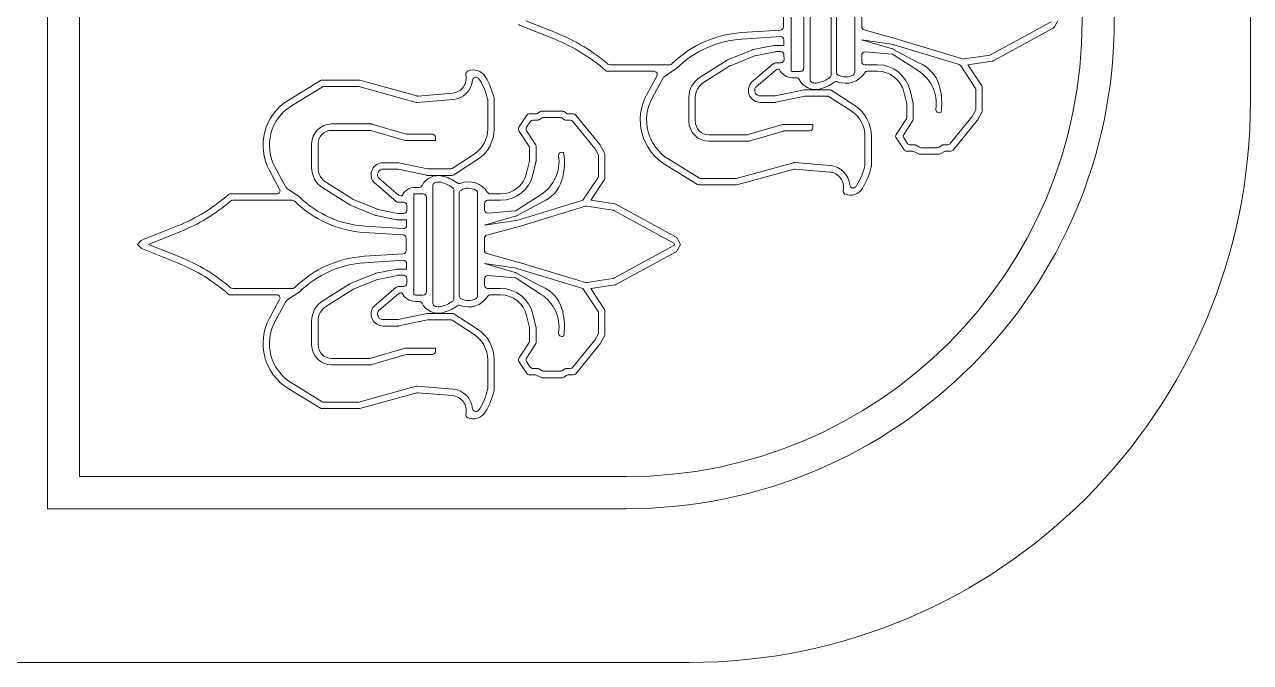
# Model space of a CAD drawing. Header units: millimetres. Extents: x -16 to 664, y 0 to 80.
# Drawn here: x 588 to 664.5, y 0 to 39.8 of the extents above; entities that cross this region are included whole.
import ezdxf

# ---------------------------------------------------------------- set-up
doc = ezdxf.new("R2010")
doc.units = ezdxf.units.MM

msp = doc.modelspace()

# ---------------------------------------------------------------- linework, layer by layer
at = {"color": 7, "linetype": 'Continuous', "lineweight": 15}
for p, q in [((589.464, 70.43), (589.464, 9.584)), ((591.464, 68.43), (591.464, 11.584)), ((664.464, 35), (664.464, 45)), ((637.012, 36.336), (637.012, 43.678)), ((635.83, 43.155), (635.83, 36.859)), ((636.612, 42.963), (636.612, 37.052)), ((638.324, 36.633), (638.324, 43.381)), ((638.654, 36.795), (638.654, 43.219)), ((639.794, 43.219), (639.794, 36.795)), ((619.278, 40.007), (621.24, 39.223)), ((635.346, 40.393), (635.346, 39.621)), ((640.225, 40.385), (640.225, 39.629)), ((648.293, 37.893), (652.028, 39.93)), ((652.247, 39.631), (652.454, 40.007)), ((618.896, 39.729), (621.091, 38.851)), ((635.159, 39.422), (632.732, 39.264)), ((635.159, 39.021), (632.758, 38.865)), ((642.315, 38.908), (640.372, 39.436)), ((648.422, 37.508), (652.168, 39.551)), ((633.468, 38.211), (634.756, 38.469)), ((634.795, 38.473), (635.372, 38.473)), ((635.372, 38.473), (635.372, 38.821)), ((642.138, 38.258), (640.22, 38.817)), ((640.22, 38.817), (642.22, 38.518)), ((643.777, 37.386), (642.176, 38.242)), ((642.248, 38.512), (646.299, 37.278)), ((646.515, 37.629), (642.321, 38.906)), ((630.155, 36.492), (631.829, 37.547)), ((631.86, 37.563), (633.433, 38.2)), ((632.044, 37.206), (633.548, 37.816)), ((633.584, 37.826), (634.834, 38.076)), ((634.873, 38.08), (635.178, 38.08)), ((635.378, 37.886), (635.386, 37.585)), ((640.225, 37.86), (640.225, 37.458)), ((640.441, 38.06), (642.118, 37.923)), ((642.211, 37.892), (643.758, 36.892)), ((646.604, 37.623), (648.227, 37.871)), ((646.848, 37.255), (648.357, 37.486)), ((624.379, 36.858), (627.28, 36.858)), ((624.529, 37.258), (628.237, 37.258)), ((628.668, 37.029), (627.914, 36.52)), ((628.383, 37.312), (628.341, 37.287)), ((630.368, 36.154), (632.012, 37.19)), ((633.34, 36.149), (634.719, 37.331)), ((633.644, 35.883), (634.867, 36.931)), ((634.849, 37.379), (635.186, 37.379)), ((634.997, 36.979), (635.083, 36.979)), ((635.92, 36.852), (636.412, 36.852)), ((640.425, 37.258), (641.221, 37.258)), ((640.587, 36.858), (641.221, 36.858)), ((647.306, 35.834), (646.408, 37.197)), ((647.706, 35.953), (646.848, 37.255)), ((604.467, 35.044), (606.475, 36.276)), ((606.58, 36.305), (608.875, 36.305)), ((608.928, 36.298), (612.486, 35.319)), ((627.456, 36.562), (626.823, 35.409)), ((627.85, 36.45), (627.174, 35.216)), ((635.92, 36.452), (636.155, 36.452)), ((604.676, 34.703), (606.588, 35.876)), ((606.693, 35.905), (608.821, 35.905)), ((608.874, 35.898), (612.449, 34.914)), ((612.556, 35.312), (614.718, 35.496)), ((629.451, 33.741), (629.451, 35.216)), ((629.851, 33.741), (629.851, 35.216)), ((634.798, 35.318), (633.908, 35.318)), ((636.633, 35.701), (634.84, 35.322)), ((636.675, 35.301), (634.881, 34.922)), ((638.217, 35.705), (636.674, 35.705)), ((638.098, 35.305), (636.716, 35.305)), ((639.576, 34.383), (638.207, 35.273)), ((639.794, 34.718), (638.326, 35.673)), ((642.854, 35.572), (643.036, 34.819)), ((643.243, 35.666), (643.436, 34.867)), ((647.339, 34.503), (647.339, 35.723)), ((647.739, 34.401), (647.739, 35.843)), ((612.519, 34.907), (614.752, 35.098)), ((616.909, 35.074), (616.909, 33.259)), ((617.309, 35.12), (617.309, 33.259)), ((634.84, 34.918), (633.908, 34.918)), ((643.041, 34.773), (643.041, 34.007)), ((643.441, 34.82), (643.441, 33.888)), ((645.182, 34.312), (645.202, 34.562)), ((647.114, 34.04), (647.315, 34.407)), ((618.856, 33.37), (619.345, 34.112)), ((619.334, 33.369), (619.56, 33.712)), ((619.512, 34.202), (619.893, 34.202)), ((619.727, 33.802), (620.003, 33.802)), ((619.995, 34.23), (620.196, 34.35)), ((620.106, 33.83), (620.306, 33.95)), ((620.299, 34.379), (621.541, 34.379)), ((620.409, 33.979), (621.421, 33.979)), ((621.531, 33.946), (621.699, 33.835)), ((621.651, 34.346), (621.819, 34.235)), ((621.809, 33.802), (622.058, 33.802)), ((621.929, 34.202), (622.248, 34.202)), ((622.213, 33.728), (623.574, 32.062)), ((622.403, 34.128), (623.907, 32.287)), ((643.009, 33.898), (642.374, 32.921)), ((643.409, 33.779), (642.852, 32.923)), ((645.137, 34.289), (645.182, 34.312)), ((645.732, 32.344), (647.093, 34.01)), ((645.922, 31.944), (647.426, 33.785)), ((647.447, 33.816), (647.715, 34.305)), ((609.622, 33.571), (607.172, 33.571)), ((609.565, 33.171), (607.172, 33.171)), ((611.769, 32.54), (609.621, 33.163)), ((611.826, 32.94), (609.678, 33.563)), ((613.458, 32.932), (611.882, 32.932)), ((619.49, 32.174), (618.855, 33.151)), ((619.89, 32.293), (619.333, 33.15)), ((633.084, 32.901), (630.69, 32.901)), ((635.288, 33.532), (633.14, 32.909)), ((635.345, 33.132), (633.197, 32.509)), ((637.176, 33.54), (635.344, 33.54)), ((636.976, 33.14), (635.401, 33.14)), ((637.176, 33.54), (637.176, 33.34)), ((605.932, 32.332), (605.932, 30.856)), ((606.332, 32.332), (606.332, 30.856)), ((613.658, 32.532), (611.825, 32.532)), ((613.658, 32.532), (613.658, 32.732)), ((619.922, 31.252), (619.922, 32.184)), ((623.928, 32.256), (624.196, 31.768)), ((633.141, 32.501), (630.69, 32.501)), ((640.428, 30.998), (640.428, 32.813)), ((640.828, 30.952), (640.828, 32.813)), ((642.375, 32.702), (642.863, 31.96)), ((642.853, 32.703), (643.079, 32.36)), ((643.246, 32.27), (643.522, 32.27)), ((643.625, 32.242), (643.825, 32.122)), ((645.049, 32.127), (645.217, 32.237)), ((645.327, 32.27), (645.577, 32.27)), ((616.057, 31.689), (614.688, 30.8)), ((616.275, 31.354), (614.807, 30.4)), ((619.522, 31.3), (619.522, 32.065)), ((621.618, 31.783), (621.663, 31.76)), ((621.663, 31.76), (621.683, 31.51)), ((623.595, 32.032), (623.796, 31.665)), ((623.82, 31.569), (623.82, 30.349)), ((624.22, 31.671), (624.22, 30.229)), ((628.195, 31.369), (630.107, 30.196)), ((643.03, 31.87), (643.412, 31.87)), ((643.514, 31.842), (643.715, 31.722)), ((643.817, 31.694), (645.059, 31.694)), ((643.928, 32.094), (644.939, 32.094)), ((645.169, 31.727), (645.337, 31.837)), ((645.447, 31.87), (645.767, 31.87)), ((603.937, 29.51), (603.304, 30.663)), ((604.331, 29.622), (603.655, 30.856)), ((611.321, 31.155), (610.389, 31.155)), ((611.28, 30.755), (610.389, 30.755)), ((613.114, 30.372), (611.321, 30.75)), ((613.156, 30.772), (611.363, 31.15)), ((614.579, 30.767), (613.197, 30.767)), ((619.335, 30.5), (619.517, 31.253)), ((619.724, 30.406), (619.917, 31.205)), ((627.986, 31.028), (629.994, 29.796)), ((632.393, 30.174), (635.967, 31.158)), ((632.447, 29.774), (636.005, 30.754)), ((636.037, 31.165), (638.27, 30.975)), ((636.075, 30.76), (638.236, 30.576)), ((606.849, 29.918), (608.493, 28.882)), ((609.821, 29.923), (611.2, 28.741)), ((610.125, 30.189), (611.348, 29.141)), ((614.698, 30.367), (613.156, 30.367)), ((623.787, 30.239), (622.889, 28.875)), ((624.187, 30.119), (623.33, 28.817)), ((630.211, 30.167), (632.339, 30.167)), ((600.86, 29.214), (603.761, 29.214)), ((605.149, 29.043), (604.395, 29.553)), ((606.636, 29.58), (608.31, 28.525)), ((611.478, 29.093), (611.564, 29.093)), ((612.312, 29.213), (612.312, 22.917)), ((612.401, 29.621), (612.636, 29.621)), ((612.401, 29.221), (612.894, 29.221)), ((613.493, 29.736), (613.493, 22.394)), ((614.806, 29.439), (614.806, 22.691)), ((615.135, 22.853), (615.135, 29.277)), ((616.275, 29.277), (616.275, 22.853)), ((617.068, 29.214), (617.703, 29.214)), ((618.692, 28.181), (620.239, 29.18)), ((630.098, 29.767), (632.393, 29.767)), ((601.01, 28.814), (604.719, 28.814)), ((604.864, 28.76), (604.822, 28.785)), ((608.342, 28.509), (609.914, 27.872)), ((608.525, 28.866), (610.029, 28.257)), ((611.33, 28.693), (611.667, 28.693)), ((611.859, 28.186), (611.867, 28.487)), ((613.094, 29.021), (613.094, 23.109)), ((616.706, 28.212), (616.706, 28.614)), ((616.906, 28.814), (617.703, 28.814)), ((620.258, 28.686), (618.657, 27.83)), ((618.73, 27.56), (622.78, 28.794)), ((622.997, 28.443), (618.802, 27.166)), ((623.085, 28.45), (624.708, 28.201)), ((623.33, 28.817), (624.838, 28.586)), ((624.904, 28.564), (628.649, 26.521)), ((609.95, 27.861), (611.237, 27.603)), ((610.065, 28.246), (611.315, 27.996)), ((611.853, 27.6), (611.276, 27.6)), ((611.355, 27.992), (611.659, 27.992)), ((611.853, 27.6), (611.853, 27.251)), ((618.619, 27.815), (616.701, 27.255)), ((616.701, 27.255), (618.701, 27.554)), ((616.922, 28.012), (618.6, 28.149)), ((624.774, 28.179), (628.509, 26.142)), ((595.377, 26.343), (597.572, 27.221)), ((595.76, 26.065), (597.721, 26.85)), ((611.64, 26.651), (609.214, 26.808)), ((611.64, 27.051), (609.239, 27.207)), ((618.797, 27.164), (616.853, 26.636)), ((595.312, 26.301), (595.068, 26.065)), ((595.312, 25.829), (595.068, 26.065)), ((595.76, 26.065), (597.721, 25.28)), ((611.827, 26.451), (611.827, 25.679)), ((616.706, 26.443), (616.706, 25.687)), ((624.774, 23.951), (628.509, 25.988)), ((628.509, 26.142), (628.553, 26.065)), ((628.553, 26.065), (628.509, 25.988)), ((628.729, 26.442), (628.935, 26.065)), ((628.729, 25.688), (628.935, 26.065)), ((595.377, 25.787), (597.572, 24.909)), ((611.64, 25.479), (609.214, 25.322)), ((618.797, 24.966), (616.853, 25.494)), ((624.904, 23.566), (628.649, 25.609)), ((611.64, 25.079), (609.239, 24.923)), ((609.95, 24.269), (611.237, 24.526)), ((611.276, 24.53), (611.853, 24.53)), ((611.853, 24.53), (611.853, 24.879)), ((618.619, 24.315), (616.701, 24.875)), ((616.701, 24.875), (618.701, 24.576)), ((618.73, 24.57), (622.78, 23.336)), ((622.997, 23.687), (618.802, 24.964)), ((608.342, 23.621), (609.914, 24.258)), ((608.525, 23.264), (610.029, 23.873)), ((610.065, 23.884), (611.315, 24.134)), ((611.355, 24.138), (611.659, 24.138)), ((611.859, 23.944), (611.867, 23.643)), ((616.706, 23.918), (616.706, 23.516)), ((616.922, 24.117), (618.6, 23.981)), ((620.258, 23.444), (618.657, 24.3)), ((618.692, 23.949), (620.239, 22.95)), ((623.085, 23.68), (624.708, 23.929)), ((601.01, 23.316), (604.719, 23.316)), ((605.149, 23.087), (604.395, 22.577)), ((604.864, 23.37), (604.822, 23.345)), ((606.636, 22.55), (608.31, 23.605)), ((606.849, 22.212), (608.493, 23.248)), ((609.821, 22.207), (611.2, 23.389)), ((610.125, 21.94), (611.348, 22.989)), ((611.33, 23.437), (611.667, 23.437)), ((611.478, 23.037), (611.564, 23.037)), ((616.906, 23.316), (617.703, 23.316)), ((623.787, 21.891), (622.889, 23.255)), ((623.33, 23.313), (624.838, 23.544)), ((624.187, 22.011), (623.33, 23.313)), ((600.86, 22.916), (603.761, 22.916)), ((603.937, 22.62), (603.304, 21.467)), ((604.331, 22.508), (603.655, 21.274)), ((612.401, 22.909), (612.894, 22.909)), ((612.401, 22.509), (612.636, 22.509)), ((617.068, 22.916), (617.703, 22.916)), ((613.114, 21.758), (611.321, 21.38)), ((614.698, 21.763), (613.156, 21.763)), ((616.275, 20.776), (614.807, 21.73)), ((619.335, 21.63), (619.517, 20.877)), ((619.724, 21.724), (619.917, 20.925)), ((623.82, 20.561), (623.82, 21.781)), ((624.22, 20.459), (624.22, 21.901)), ((605.932, 19.798), (605.932, 21.274)), ((606.332, 19.798), (606.332, 21.274)), ((611.28, 21.375), (610.389, 21.375)), ((611.321, 20.975), (610.389, 20.975)), ((613.156, 21.358), (611.363, 20.98)), ((614.579, 21.363), (613.197, 21.363)), ((616.057, 20.441), (614.688, 21.33)), ((619.522, 20.83), (619.522, 20.065)), ((619.922, 20.878), (619.922, 19.946)), ((619.49, 19.956), (618.855, 18.979)), ((621.618, 20.347), (621.663, 20.37)), ((621.663, 20.37), (621.683, 20.62)), ((622.213, 18.402), (623.574, 20.068)), ((623.595, 20.098), (623.796, 20.465)), ((623.928, 19.874), (624.196, 20.362)), ((611.769, 19.59), (609.621, 18.967)), ((611.826, 19.19), (609.678, 18.567)), ((613.658, 19.598), (611.825, 19.598)), ((613.458, 19.198), (611.882, 19.198)), ((613.658, 19.598), (613.658, 19.398)), ((619.89, 19.837), (619.333, 18.98)), ((622.403, 18.002), (623.907, 19.843)), ((609.565, 18.959), (607.172, 18.959)), ((609.622, 18.559), (607.172, 18.559)), ((616.909, 17.056), (616.909, 18.871)), ((617.309, 17.01), (617.309, 18.871)), ((618.856, 18.76), (619.345, 18.018)), ((619.334, 18.761), (619.56, 18.418)), ((619.512, 17.928), (619.893, 17.928)), ((619.727, 18.328), (620.003, 18.328)), ((619.995, 17.9), (620.196, 17.78)), ((620.106, 18.3), (620.306, 18.18)), ((620.299, 17.751), (621.541, 17.751)), ((620.409, 18.151), (621.421, 18.151)), ((621.531, 18.184), (621.699, 18.295)), ((621.651, 17.784), (621.819, 17.895)), ((621.809, 18.328), (622.058, 18.328)), ((621.929, 17.928), (622.248, 17.928)), ((604.467, 17.086), (606.475, 15.854)), ((604.676, 17.427), (606.588, 16.254)), ((608.874, 16.232), (612.449, 17.216)), ((612.519, 17.222), (614.752, 17.032)), ((612.556, 16.818), (614.718, 16.634)), ((606.693, 16.224), (608.821, 16.224)), ((608.928, 15.832), (612.486, 16.811)), ((606.58, 15.824), (608.875, 15.824)), ((591.464, 11.584), (625.55, 11.584)), ((589.464, 9.584), (625.55, 9.584)), ((147.711, 0), (629.464, 0))]:
    msp.add_line(p, q, dxfattribs=at)
for centre, radius, start, end in [((625.55, 40.007), 30.423, 270, 90), ((625.55, 40.007), 28.423, 270, 90), ((618.97, 39.915), 0.2, 225.96644, 248.19859), ((617.058, 28.767), 11.261, 49.31809, 68.19859), ((633.173, 32.476), 6.802, 93.71712, 134.34807), ((635.146, 39.621), 0.2, 273.71712, 0), ((635.172, 38.821), 0.2, 0, 93.71712), ((640.425, 39.629), 0.2, 180, 254.78904), ((652.072, 39.727), 0.2, 298.61002, 331.26691), ((617.058, 28.767), 10.861, 48.55584, 68.19859), ((633.173, 32.476), 6.402, 93.71712, 134.37915), ((634.795, 38.273), 0.2, 90, 101.31022), ((642.082, 38.066), 0.2, 61.88192, 73.73366), ((642.19, 38.32), 0.2, 73.06291, 81.49898), ((642.263, 38.715), 0.2, 73.06291, 74.78904), ((631.935, 37.378), 0.2, 112.05699, 122.21676), ((633.508, 38.015), 0.2, 101.31022, 112.05699), ((633.623, 37.63), 0.2, 101.31022, 112.05699), ((634.873, 37.88), 0.2, 90, 101.31022), ((635.178, 37.88), 0.2, 1.62594, 90), ((635.186, 37.579), 0.2, 270, 1.62594), ((640.425, 37.86), 0.2, 85.33688, 180), ((640.425, 37.458), 0.2, 180, 270), ((642.102, 37.724), 0.2, 57.15238, 85.33688), ((646.574, 37.82), 0.2, 253.06291, 278.69566), ((648.197, 38.069), 0.2, 278.69566, 298.61002), ((648.327, 37.684), 0.2, 278.69566, 298.61002), ((615.741, 36.686), 0.2, 113.18994, 193.27955), ((616.007, 36.065), 0.875, 31.41339, 113.18994), ((624.379, 37.058), 0.2, 228.55584, 270), ((624.529, 37.458), 0.2, 229.31809, 270), ((627.28, 36.658), 0.2, 331.26691, 90), ((628.237, 37.458), 0.2, 270, 301.27716), ((628.279, 37.483), 0.2, 301.27716, 314.34807), ((628.556, 37.195), 0.2, 304.05009, 314.37915), ((632.119, 37.021), 0.2, 112.05699, 122.21676), ((634.849, 37.179), 0.2, 90, 130.60129), ((634.997, 36.779), 0.2, 90, 130.60129), ((635.92, 37.379), 0.928, 205.53422, 270), ((635.92, 37.379), 0.528, 260.24613, 270), ((636.412, 37.052), 0.2, 270, 0), ((638.854, 36.795), 0.2, 180, 242.86314), ((639.224, 37.517), 1.411, 248.59243, 327.80618), ((639.594, 36.795), 0.2, 297.14995, 0), ((640.587, 36.658), 0.2, 90, 147.80618), ((641.221, 35.179), 2.079, 13.55192, 90), ((641.221, 35.179), 1.679, 13.55192, 90), ((642.435, 34.843), 2.439, 351.82868, 57.15238), ((643.871, 37.563), 0.2, 241.88192, 248.22489), ((643.004, 35.391), 2.138, 16.36672, 68.22489), ((646.241, 37.087), 0.2, 33.38221, 73.06291), ((606.58, 36.105), 0.2, 90, 121.5362), ((608.875, 36.105), 0.2, 74.6053, 90), ((614.639, 36.426), 0.933, 274.86451, 13.27955), ((614.639, 36.426), 1.333, 274.86451, 354.92529), ((616.165, 36.29), 0.2, 54.78351, 174.92529), ((616.007, 36.065), 0.475, 31.41339, 54.78351), ((612.896, 34.165), 4.12, 13.40716, 31.41339), ((612.896, 34.165), 4.52, 12.76872, 31.41339), ((628.026, 36.354), 0.2, 124.05009, 151.26691), ((630.959, 35.216), 1.508, 122.21676, 180), ((630.959, 35.216), 1.108, 122.21676, 180), ((633.908, 35.666), 0.749, 142.83024, 270), ((633.47, 35.998), 0.2, 130.60129, 142.83024), ((636.155, 36.252), 0.2, 26.76567, 90), ((637.345, 36.852), 1.132, 206.76567, 282.53275), ((637.212, 36.336), 0.2, 180, 255.58558), ((637.345, 36.852), 0.732, 255.58558, 282.53275), ((637.076, 38.062), 1.972, 282.53275, 306.28756), ((637.076, 38.062), 2.372, 282.53275, 307.33909), ((638.124, 36.633), 0.2, 306.28756, 0), ((638.636, 36.017), 0.2, 68.59243, 127.33909), ((639.224, 37.517), 1.011, 242.86314, 297.14995), ((641.271, 34.882), 3.944, 355.33688, 16.36672), ((647.539, 35.843), 0.2, 0, 33.38221), ((606.693, 35.705), 0.2, 90, 121.5362), ((608.821, 35.705), 0.2, 74.6053, 90), ((612.539, 35.511), 0.2, 254.6053, 274.86451), ((617.109, 35.12), 0.2, 0, 12.76872), ((629.705, 33.829), 3.286, 151.26691, 238.4638), ((629.705, 33.829), 2.886, 151.26691, 238.4638), ((633.908, 35.666), 0.349, 154.22079, 270), ((633.774, 35.731), 0.2, 130.60129, 154.22079), ((634.798, 35.518), 0.2, 270, 281.91989), ((636.674, 35.505), 0.2, 90, 101.91989), ((636.716, 35.105), 0.2, 90, 101.91989), ((638.098, 35.105), 0.2, 56.97857, 90), ((638.217, 35.505), 0.2, 56.97857, 90), ((647.139, 35.723), 0.2, 0, 33.38221), ((606.186, 32.243), 3.286, 121.5362, 208.73309), ((606.186, 32.243), 2.886, 121.5362, 208.73309), ((612.502, 35.107), 0.2, 254.6053, 274.86451), ((616.709, 35.074), 0.2, 0, 13.40716), ((629.464, 35), 35, 270, 0), ((634.84, 35.118), 0.2, 270, 281.91989), ((638.555, 32.813), 2.273, 0, 56.97857), ((642.841, 34.773), 0.2, 0, 13.55192), ((643.241, 34.82), 0.2, 0, 13.55192), ((645.048, 34.468), 0.2, 171.82868, 296.54599), ((647.139, 34.503), 0.2, 331.26691, 0), ((647.539, 34.401), 0.2, 331.26691, 0), ((619.512, 34.002), 0.2, 90, 146.61779), ((619.727, 33.602), 0.2, 90, 146.61779), ((619.893, 34.402), 0.2, 270, 300.88491), ((620.003, 34.002), 0.2, 270, 300.88491), ((620.299, 34.179), 0.2, 90, 120.88491), ((620.409, 33.779), 0.2, 90, 120.88491), ((621.421, 33.779), 0.2, 56.61779, 90), ((621.541, 34.179), 0.2, 56.61779, 90), ((621.809, 34.002), 0.2, 236.61779, 270), ((621.929, 34.402), 0.2, 236.61779, 270), ((622.058, 33.602), 0.2, 39.24485, 90), ((622.248, 34.002), 0.2, 39.24485, 90), ((630.69, 33.741), 1.24, 180, 270), ((630.69, 33.741), 0.84, 180, 270), ((638.555, 32.813), 1.873, 0, 56.97857), ((642.841, 34.007), 0.2, 326.97857, 0), ((643.241, 33.888), 0.2, 326.97857, 0), ((646.938, 34.137), 0.2, 320.75515, 331.26691), ((647.271, 33.912), 0.2, 320.75515, 331.26691), ((607.172, 32.332), 1.24, 90, 180), ((607.172, 32.332), 0.84, 90, 180), ((609.565, 32.971), 0.2, 73.81697, 90), ((609.622, 33.371), 0.2, 73.81697, 90), ((611.882, 33.132), 0.2, 253.81697, 270), ((613.458, 32.732), 0.2, 0, 90), ((615.037, 33.259), 1.873, 303.02143, 0), ((615.037, 33.259), 2.273, 303.02143, 0), ((619.023, 33.26), 0.2, 146.61779, 213.02143), ((619.501, 33.259), 0.2, 146.61779, 213.02143), ((633.084, 33.101), 0.2, 270, 286.18303), ((635.344, 33.34), 0.2, 90, 106.18303), ((635.401, 32.94), 0.2, 90, 106.18303), ((636.976, 33.34), 0.2, 270, 0), ((642.542, 32.812), 0.2, 146.97857, 213.38221), ((643.02, 32.814), 0.2, 146.97857, 213.38221), ((611.825, 32.732), 0.2, 253.81697, 270), ((619.322, 32.065), 0.2, 0, 33.02143), ((619.722, 32.184), 0.2, 0, 33.02143), ((623.753, 32.16), 0.2, 28.73309, 39.24485), ((633.141, 32.701), 0.2, 270, 286.18303), ((643.246, 32.47), 0.2, 213.38221, 270), ((643.522, 32.07), 0.2, 59.11509, 90), ((643.928, 32.294), 0.2, 239.11509, 270), ((644.939, 32.294), 0.2, 270, 303.38221), ((645.327, 32.07), 0.2, 90, 123.38221), ((645.577, 32.47), 0.2, 270, 320.75515), ((618.917, 31.229), 2.439, 302.84762, 8.17132), ((621.529, 31.604), 0.2, 63.45401, 188.17132), ((617.752, 31.19), 3.944, 343.63328, 4.66312), ((623.419, 31.936), 0.2, 28.73309, 39.24485), ((623.62, 31.569), 0.2, 0, 28.73309), ((624.02, 31.671), 0.2, 0, 28.73309), ((643.03, 32.07), 0.2, 213.38221, 270), ((643.412, 31.67), 0.2, 59.11509, 90), ((643.817, 31.894), 0.2, 239.11509, 270), ((645.059, 31.894), 0.2, 270, 303.38221), ((645.447, 31.67), 0.2, 90, 123.38221), ((645.767, 32.07), 0.2, 270, 320.75515), ((607.44, 30.856), 1.508, 180, 237.78324), ((607.44, 30.856), 1.108, 180, 237.78324), ((610.389, 30.406), 0.749, 90, 217.16976), ((610.389, 30.406), 0.349, 90, 205.77921), ((611.28, 30.555), 0.2, 78.08011, 90), ((611.321, 30.955), 0.2, 78.08011, 90), ((613.197, 30.967), 0.2, 258.08011, 270), ((614.579, 30.967), 0.2, 270, 303.02143), ((619.322, 31.3), 0.2, 346.44808, 0), ((619.722, 31.252), 0.2, 346.44808, 0), ((636.021, 30.965), 0.2, 85.13549, 105.3947), ((636.058, 30.561), 0.2, 85.13549, 105.3947), ((638.157, 29.647), 0.933, 346.72045, 85.13549), ((638.157, 29.647), 1.333, 5.07471, 85.13549), ((636.415, 31.907), 4.12, 328.58661, 346.59284), ((636.415, 31.907), 4.52, 328.58661, 347.23128), ((640.228, 30.998), 0.2, 346.59284, 0), ((640.628, 30.952), 0.2, 347.23128, 0), ((609.952, 30.075), 0.2, 217.16976, 229.39871), ((610.255, 30.341), 0.2, 205.77921, 229.39871), ((613.826, 29.221), 1.132, 77.46725, 153.23433), ((613.156, 30.567), 0.2, 258.08011, 270), ((613.693, 29.736), 0.2, 104.41442, 180), ((613.826, 29.221), 0.732, 77.46725, 104.41442), ((613.557, 28.01), 1.972, 53.71244, 77.46725), ((613.557, 28.01), 2.372, 52.66091, 77.46725), ((614.698, 30.567), 0.2, 270, 303.02143), ((615.117, 30.055), 0.2, 232.66091, 291.40757), ((615.705, 28.555), 1.411, 32.19382, 111.40757), ((617.703, 30.893), 1.679, 270, 346.44808), ((617.703, 30.893), 2.079, 270, 346.44808), ((619.485, 30.681), 2.138, 291.77511, 343.63328), ((623.62, 30.349), 0.2, 326.61779, 0), ((624.02, 30.229), 0.2, 326.61779, 0), ((630.211, 30.367), 0.2, 238.4638, 270), ((632.339, 30.367), 0.2, 270, 285.3947), ((593.539, 37.305), 10.861, 291.80141, 311.44416), ((600.86, 29.014), 0.2, 90, 131.44416), ((603.761, 29.414), 0.2, 270, 28.73309), ((604.507, 29.718), 0.2, 208.73309, 235.94991), ((611.478, 29.293), 0.2, 229.39871, 270), ((612.401, 28.693), 0.928, 90, 154.46578), ((612.401, 28.693), 0.528, 90, 99.75387), ((612.636, 29.821), 0.2, 270, 333.23433), ((612.894, 29.021), 0.2, 0, 90), ((614.606, 29.439), 0.2, 0, 53.71244), ((615.335, 29.277), 0.2, 117.13686, 180), ((615.705, 28.555), 1.011, 62.85005, 117.13686), ((616.075, 29.277), 0.2, 0, 62.85005), ((617.068, 29.414), 0.2, 212.19382, 270), ((630.098, 29.967), 0.2, 238.4638, 270), ((632.393, 29.967), 0.2, 270, 285.3947), ((639.26, 29.386), 0.2, 166.72045, 246.81006), ((639.526, 30.007), 0.875, 246.81006, 328.58661), ((639.684, 29.782), 0.2, 185.07471, 305.21649), ((639.526, 30.007), 0.475, 305.21649, 328.58661), ((593.539, 37.305), 11.261, 291.80141, 310.68191), ((601.01, 28.614), 0.2, 90, 130.68191), ((604.719, 28.614), 0.2, 58.72284, 90), ((604.76, 28.589), 0.2, 45.65193, 58.72284), ((609.655, 33.596), 6.802, 225.65193, 266.28288), ((605.037, 28.877), 0.2, 45.62085, 55.94991), ((609.655, 33.596), 6.402, 225.62085, 266.28288), ((608.417, 28.694), 0.2, 237.78324, 247.94301), ((608.6, 29.051), 0.2, 237.78324, 247.94301), ((611.33, 28.893), 0.2, 229.39871, 270), ((611.667, 28.493), 0.2, 358.37406, 90), ((616.906, 28.614), 0.2, 90, 180), ((620.352, 28.509), 0.2, 111.77511, 118.11808), ((622.722, 28.985), 0.2, 286.93709, 326.61779), ((623.055, 28.252), 0.2, 81.30434, 106.93709), ((624.808, 28.388), 0.2, 61.38998, 81.30434), ((609.989, 28.057), 0.2, 247.94301, 258.68978), ((610.104, 28.442), 0.2, 247.94301, 258.68978), ((611.276, 27.8), 0.2, 258.68978, 270), ((611.355, 28.192), 0.2, 258.68978, 270), ((611.659, 28.192), 0.2, 270, 358.37406), ((616.906, 28.212), 0.2, 180, 274.66312), ((618.583, 28.349), 0.2, 274.66312, 302.84762), ((618.563, 28.007), 0.2, 286.26634, 298.11808), ((618.671, 27.752), 0.2, 278.50102, 286.93709), ((624.678, 28.004), 0.2, 61.38998, 81.30434), ((611.653, 27.251), 0.2, 266.28288, 0), ((618.744, 27.357), 0.2, 285.21096, 286.93709), ((595.451, 26.157), 0.2, 111.80141, 134.03356), ((611.627, 26.451), 0.2, 0, 86.28288), ((616.906, 26.443), 0.2, 105.21096, 180), ((628.553, 26.345), 0.2, 28.73309, 61.38998), ((595.451, 25.973), 0.2, 225.96644, 248.19859), ((593.539, 14.825), 11.261, 49.31809, 68.19859), ((609.655, 18.534), 6.802, 93.71712, 134.34807), ((611.627, 25.679), 0.2, 273.71712, 0), ((616.906, 25.687), 0.2, 180, 254.78904), ((628.553, 25.784), 0.2, 298.61002, 331.26691), ((593.539, 14.825), 10.861, 48.55584, 68.19859), ((609.655, 18.534), 6.402, 93.71712, 134.37915), ((611.276, 24.33), 0.2, 90, 101.31022), ((611.653, 24.879), 0.2, 0, 93.71712), ((618.671, 24.378), 0.2, 73.06291, 81.49898), ((618.744, 24.773), 0.2, 73.06291, 74.78904), ((609.989, 24.073), 0.2, 101.31022, 112.05699), ((610.104, 23.688), 0.2, 101.31022, 112.05699), ((611.355, 23.938), 0.2, 90, 101.31022), ((611.659, 23.938), 0.2, 1.62594, 90), ((616.906, 23.918), 0.2, 85.33688, 180), ((618.583, 23.781), 0.2, 57.15238, 85.33688), ((618.563, 24.123), 0.2, 61.88192, 73.73366), ((624.678, 24.126), 0.2, 278.69566, 298.61002), ((600.86, 23.116), 0.2, 228.55584, 270), ((601.01, 23.516), 0.2, 229.31809, 270), ((604.719, 23.516), 0.2, 270, 301.27716), ((604.76, 23.541), 0.2, 301.27716, 314.34807), ((605.037, 23.253), 0.2, 304.05009, 314.37915), ((608.417, 23.436), 0.2, 112.05699, 122.21676), ((608.6, 23.078), 0.2, 112.05699, 122.21676), ((611.33, 23.237), 0.2, 90, 130.60129), ((611.478, 22.837), 0.2, 90, 130.60129), ((612.401, 23.437), 0.928, 205.53422, 270), ((611.667, 23.637), 0.2, 270, 1.62594), ((612.894, 23.109), 0.2, 270, 0), ((616.906, 23.516), 0.2, 180, 270), ((617.703, 21.237), 2.079, 13.55192, 90), ((618.917, 20.901), 2.439, 351.82868, 57.15238), ((620.352, 23.621), 0.2, 241.88192, 248.22489), ((619.485, 21.449), 2.138, 16.36672, 68.22489), ((622.722, 23.145), 0.2, 33.38221, 73.06291), ((623.055, 23.878), 0.2, 253.06291, 278.69566), ((624.808, 23.742), 0.2, 278.69566, 298.61002), ((603.761, 22.716), 0.2, 331.26691, 90), ((604.507, 22.412), 0.2, 124.05009, 151.26691), ((607.44, 21.274), 1.508, 122.21676, 180), ((607.44, 21.274), 1.108, 122.21676, 180), ((610.389, 21.724), 0.749, 142.83024, 270), ((609.952, 22.055), 0.2, 130.60129, 142.83024), ((612.401, 23.437), 0.528, 260.24613, 270), ((612.636, 22.309), 0.2, 26.76567, 90), ((613.826, 22.909), 1.132, 206.76567, 282.53275), ((613.693, 22.394), 0.2, 180, 255.58558), ((613.826, 22.909), 0.732, 255.58558, 282.53275), ((613.557, 24.12), 1.972, 282.53275, 306.28756), ((613.557, 24.12), 2.372, 282.53275, 307.33909), ((614.606, 22.691), 0.2, 306.28756, 0), ((615.117, 22.075), 0.2, 68.59243, 127.33909), ((615.335, 22.853), 0.2, 180, 242.86314), ((615.705, 23.574), 1.411, 248.59243, 327.80618), ((615.705, 23.574), 1.011, 242.86314, 297.14995), ((616.075, 22.853), 0.2, 297.14995, 0), ((617.068, 22.716), 0.2, 90, 147.80618), ((617.703, 21.237), 1.679, 13.55192, 90), ((606.186, 19.887), 3.286, 151.26691, 238.4638), ((610.389, 21.724), 0.349, 154.22079, 270), ((610.255, 21.789), 0.2, 130.60129, 154.22079), ((613.156, 21.563), 0.2, 90, 101.91989), ((614.698, 21.563), 0.2, 56.97857, 90), ((617.752, 20.94), 3.944, 355.33688, 16.36672), ((623.62, 21.781), 0.2, 0, 33.38221), ((624.02, 21.901), 0.2, 0, 33.38221), ((606.186, 19.887), 2.886, 151.26691, 238.4638), ((611.28, 21.575), 0.2, 270, 281.91989), ((611.321, 21.175), 0.2, 270, 281.91989), ((613.197, 21.163), 0.2, 90, 101.91989), ((614.579, 21.163), 0.2, 56.97857, 90), ((615.037, 18.871), 2.273, 0, 56.97857), ((619.322, 20.83), 0.2, 0, 13.55192), ((619.722, 20.878), 0.2, 0, 13.55192), ((615.037, 18.871), 1.873, 0, 56.97857), ((619.322, 20.065), 0.2, 326.97857, 0), ((619.722, 19.946), 0.2, 326.97857, 0), ((621.529, 20.526), 0.2, 171.82868, 296.54599), ((623.419, 20.194), 0.2, 320.75515, 331.26691), ((623.62, 20.561), 0.2, 331.26691, 0), ((623.753, 19.97), 0.2, 320.75515, 331.26691), ((624.02, 20.459), 0.2, 331.26691, 0), ((607.172, 19.798), 1.24, 180, 270), ((607.172, 19.798), 0.84, 180, 270), ((611.825, 19.398), 0.2, 90, 106.18303), ((611.882, 18.998), 0.2, 90, 106.18303), ((613.458, 19.398), 0.2, 270, 0), ((609.565, 19.159), 0.2, 270, 286.18303), ((609.622, 18.759), 0.2, 270, 286.18303), ((619.023, 18.87), 0.2, 146.97857, 213.38221), ((619.501, 18.871), 0.2, 146.97857, 213.38221), ((619.727, 18.528), 0.2, 213.38221, 270), ((622.058, 18.528), 0.2, 270, 320.75515), ((619.512, 18.128), 0.2, 213.38221, 270), ((619.893, 17.728), 0.2, 59.11509, 90), ((620.003, 18.128), 0.2, 59.11509, 90), ((620.299, 17.951), 0.2, 239.11509, 270), ((620.409, 18.351), 0.2, 239.11509, 270), ((621.421, 18.351), 0.2, 270, 303.38221), ((621.541, 17.951), 0.2, 270, 303.38221), ((621.809, 18.128), 0.2, 90, 123.38221), ((621.929, 17.728), 0.2, 90, 123.38221), ((622.248, 18.128), 0.2, 270, 320.75515), ((612.502, 17.023), 0.2, 85.13549, 105.3947), ((612.539, 16.619), 0.2, 85.13549, 105.3947), ((614.639, 15.704), 1.333, 5.07471, 85.13549), ((612.896, 17.965), 4.12, 328.58661, 346.59284), ((612.896, 17.965), 4.52, 328.58661, 347.23128), ((616.709, 17.056), 0.2, 346.59284, 0), ((617.109, 17.01), 0.2, 347.23128, 0), ((606.693, 16.424), 0.2, 238.4638, 270), ((608.821, 16.424), 0.2, 270, 285.3947), ((614.639, 15.704), 0.933, 346.72045, 85.13549), ((606.58, 16.024), 0.2, 238.4638, 270), ((608.875, 16.024), 0.2, 270, 285.3947), ((615.741, 15.444), 0.2, 166.72045, 246.81006), ((616.007, 16.065), 0.875, 246.81006, 328.58661), ((616.165, 15.84), 0.2, 185.07471, 305.21649), ((616.007, 16.065), 0.475, 305.21649, 328.58661)]:
    msp.add_arc(centre, radius, start, end, dxfattribs=at)

doc.saveas('drawing.dxf')
